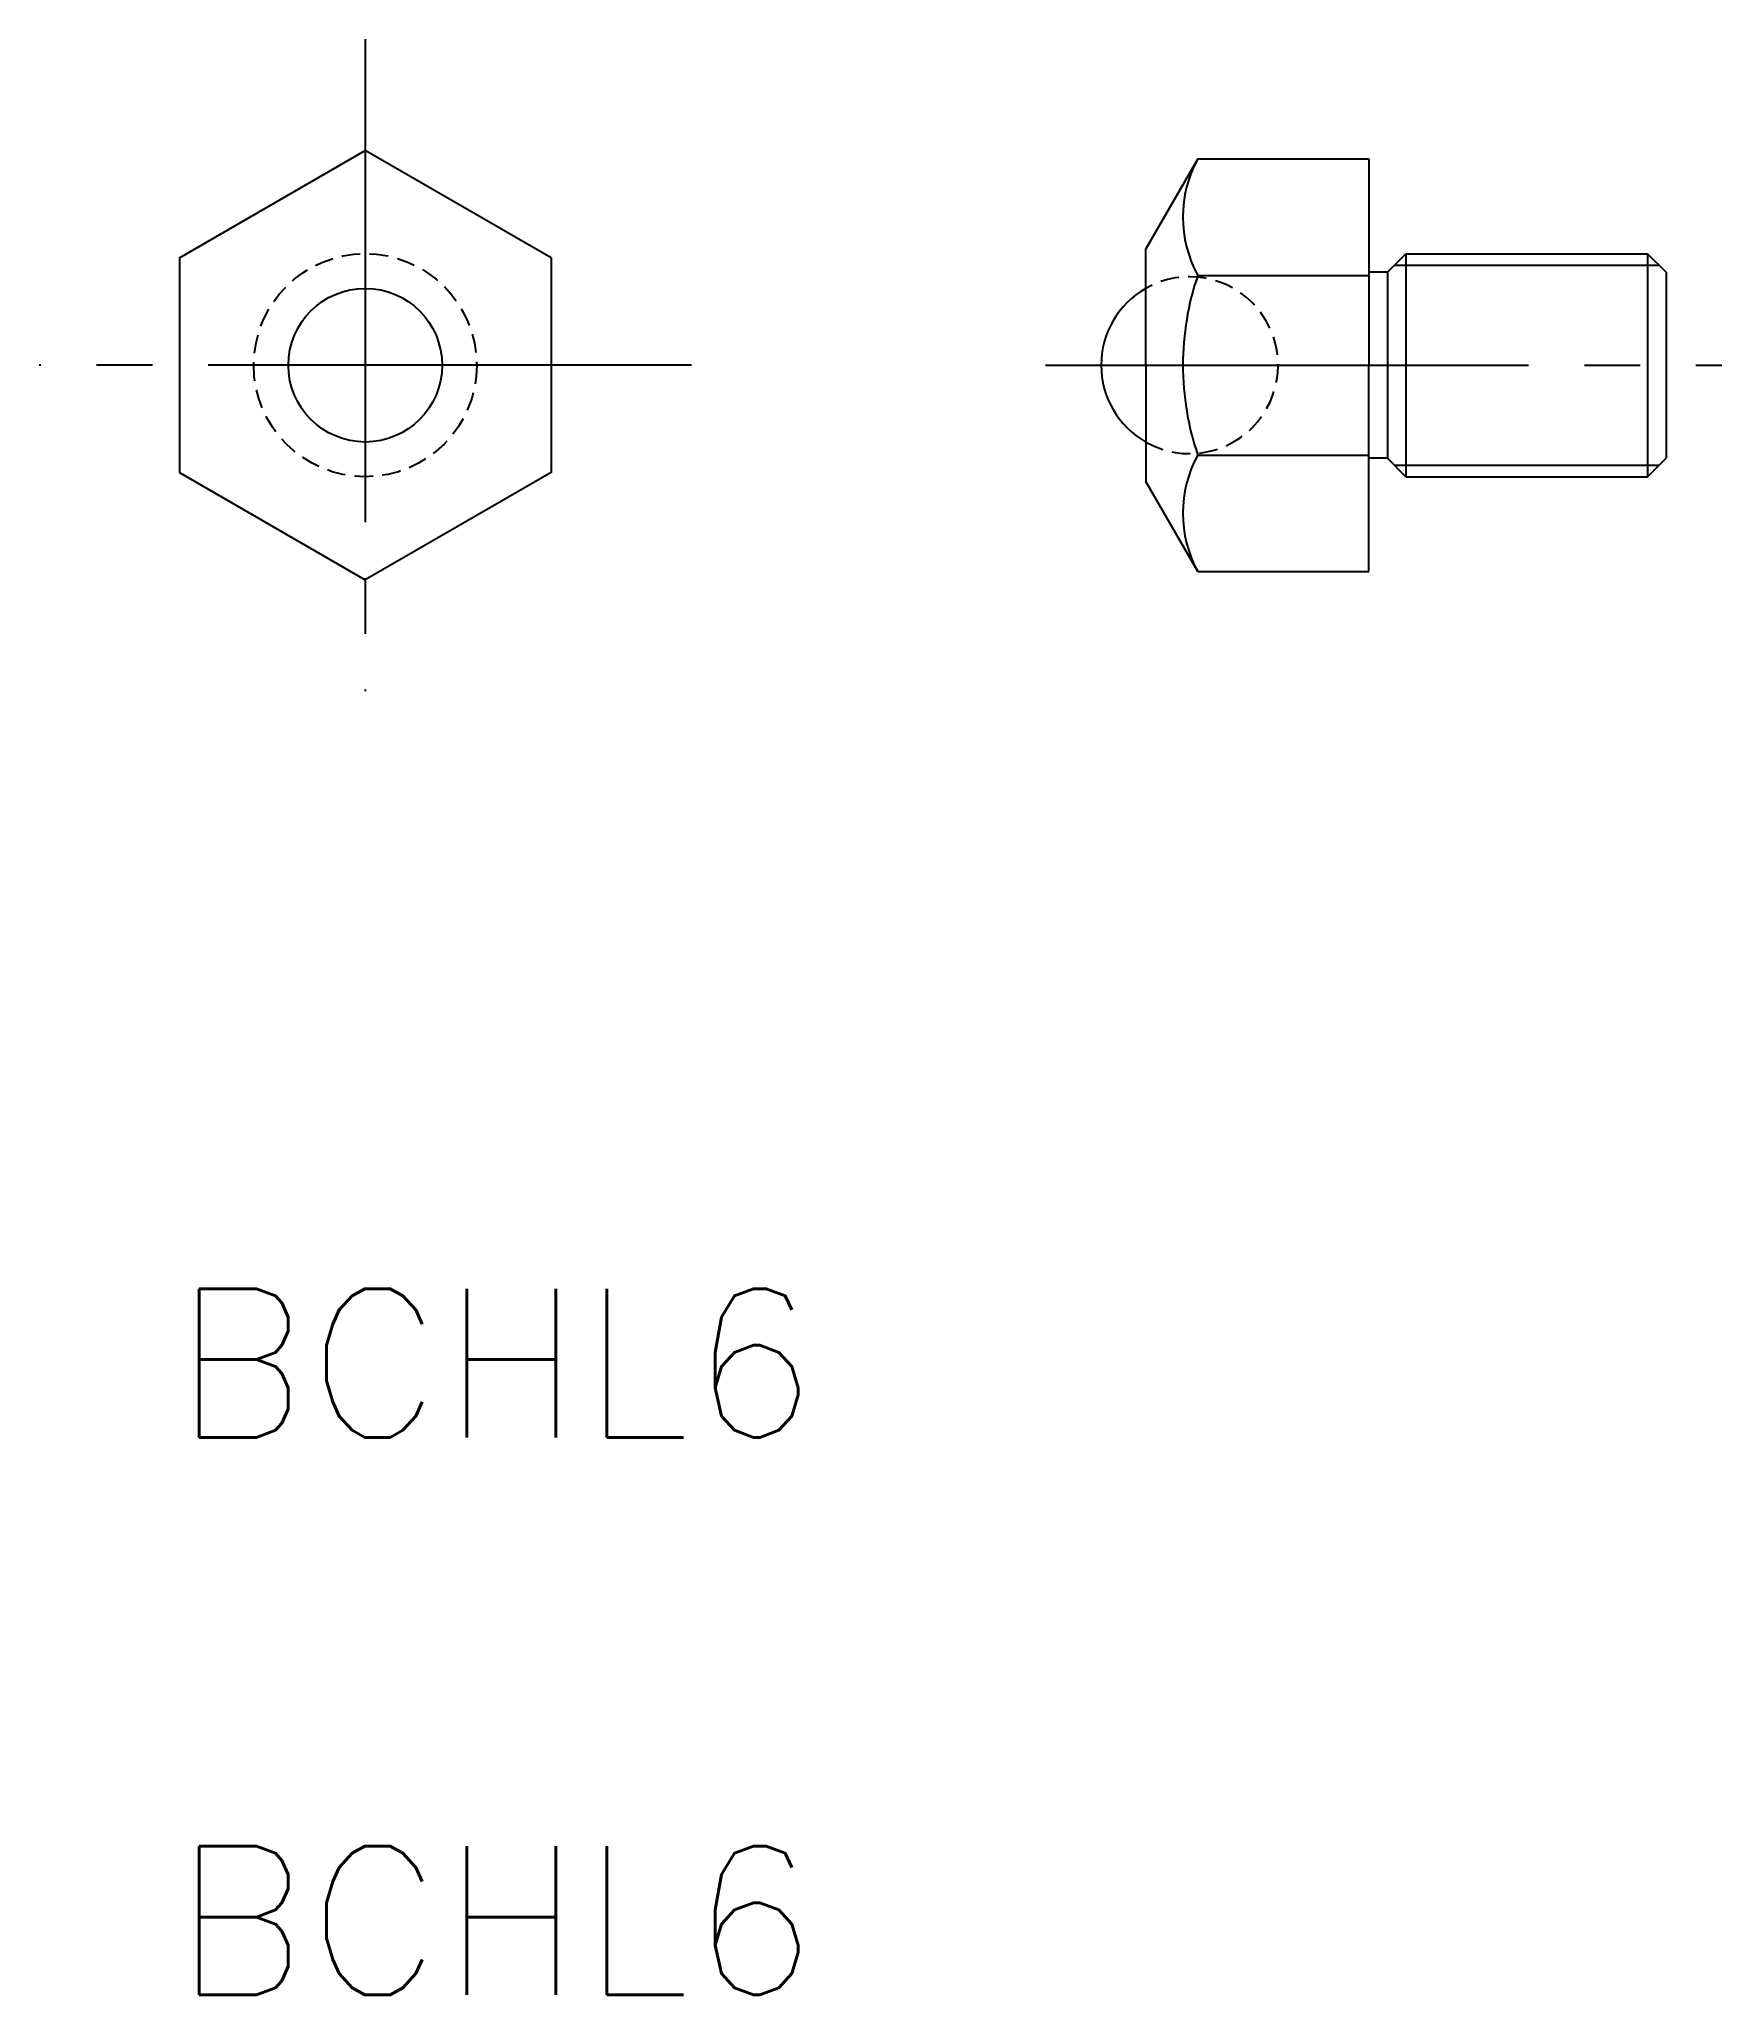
# Model space of a CAD drawing. Extents: x 99.5 to 144.7, y 22.8 to 75.4.
import ezdxf

# ---------------------------------------------------------------- set-up
doc = ezdxf.new("R2010")
doc.units = 0
doc.linetypes.add('CENTER', pattern=[17.5, 13, -1.5, 1.5, -1.5])
doc.linetypes.add('DASHED', pattern=[0.75, 0.5, -0.25])
doc.layers.get('0').update_dxf_attribs({"linetype": 'CONTINUOUS'})
doc.layers.add('CENTER', color=1, linetype='CENTER')
doc.styles.get("Standard").update_dxf_attribs({"font": 'txt.shx'})

msp = doc.modelspace()

# ---------------------------------------------------------------- linework, layer by layer
at = {"color": 7, "linetype": 'CONTINUOUS'}
for p, q in [((103.23, 69.496), (108.23, 72.383)), ((113.23, 69.496), (108.23, 72.383)), ((130.628, 72.163), (129.228, 69.738)), ((130.628, 72.163), (135.228, 72.163)), ((135.228, 72.163), (135.228, 66.61)), ((103.23, 69.496), (103.23, 63.723)), ((113.23, 69.496), (113.23, 63.723)), ((129.228, 66.61), (129.228, 69.738)), ((135.728, 69.11), (136.228, 69.61)), ((136.228, 69.61), (136.228, 63.61)), ((136.228, 69.61), (142.728, 69.61)), ((143.228, 69.11), (142.728, 69.61)), ((142.728, 69.61), (142.728, 63.61)), ((130.628, 69.026), (135.228, 69.026)), ((135.728, 69.11), (135.228, 69.11)), ((135.728, 69.11), (135.728, 64.11)), ((143.228, 69.11), (143.228, 64.11)), ((129.228, 66.61), (129.228, 63.481)), ((135.228, 61.056), (135.228, 66.61)), ((103.23, 63.723), (108.23, 60.836)), ((113.23, 63.723), (108.23, 60.836)), ((130.628, 64.193), (135.228, 64.193)), ((135.728, 64.11), (135.228, 64.11)), ((136.228, 63.61), (135.728, 64.11)), ((142.728, 63.61), (143.228, 64.11)), ((130.628, 61.056), (129.228, 63.481)), ((136.228, 63.61), (142.728, 63.61)), ((130.628, 61.056), (135.228, 61.056))]:
    msp.add_line(p, q, dxfattribs=at)
at = {"color": 3, "linetype": 'CONTINUOUS'}
for p, q in [((135.921, 69.303), (143.034, 69.303)), ((135.921, 63.916), (143.034, 63.916))]:
    msp.add_line(p, q, dxfattribs=at)
at = {"color": 3, "linetype": 'DASHED'}
msp.add_circle((108.23, 66.61), 3, dxfattribs=at)
at = {"color": 7, "linetype": 'CONTINUOUS'}
msp.add_circle((108.23, 66.61), 2.067, dxfattribs=at)
for centre, radius, start, end in [((133.502, 70.595), 3.275, 151.3846, 208.6154), ((137.728, 66.61), 7.5, 161.2031, 180), ((130.408, 66.61), 2.38, 119.7224, 180), ((130.408, 66.61), 2.38, 180, 240.2776), ((137.728, 66.61), 7.5, 180, 198.7969), ((133.502, 62.625), 3.275, 151.3846, 208.6154)]:
    msp.add_arc(centre, radius, start, end, dxfattribs=at)
at = {"color": 3, "linetype": 'DASHED'}
msp.add_arc((130.408, 66.61), 2.38, 240.2776, 119.7224, dxfattribs=at)
at = {"layer": 'CENTER', "color": 1, "linetype": 'CENTER'}
for p, q in [((108.23, 75.383), (108.23, 57.836)), ((117.003, 66.61), (99.456, 66.61)), ((126.528, 66.61), (144.728, 66.61))]:
    msp.add_line(p, q, dxfattribs=at)

# ---------------------------------------------------------------- texts
at = {"color": 7, "linetype": 'CONTINUOUS'}
for p in [(103.074, 37.764), (103.074, 22.764)]:
    msp.add_text('BCHL6', height=4, dxfattribs=at).set_placement(p)

doc.saveas('drawing.dxf')
